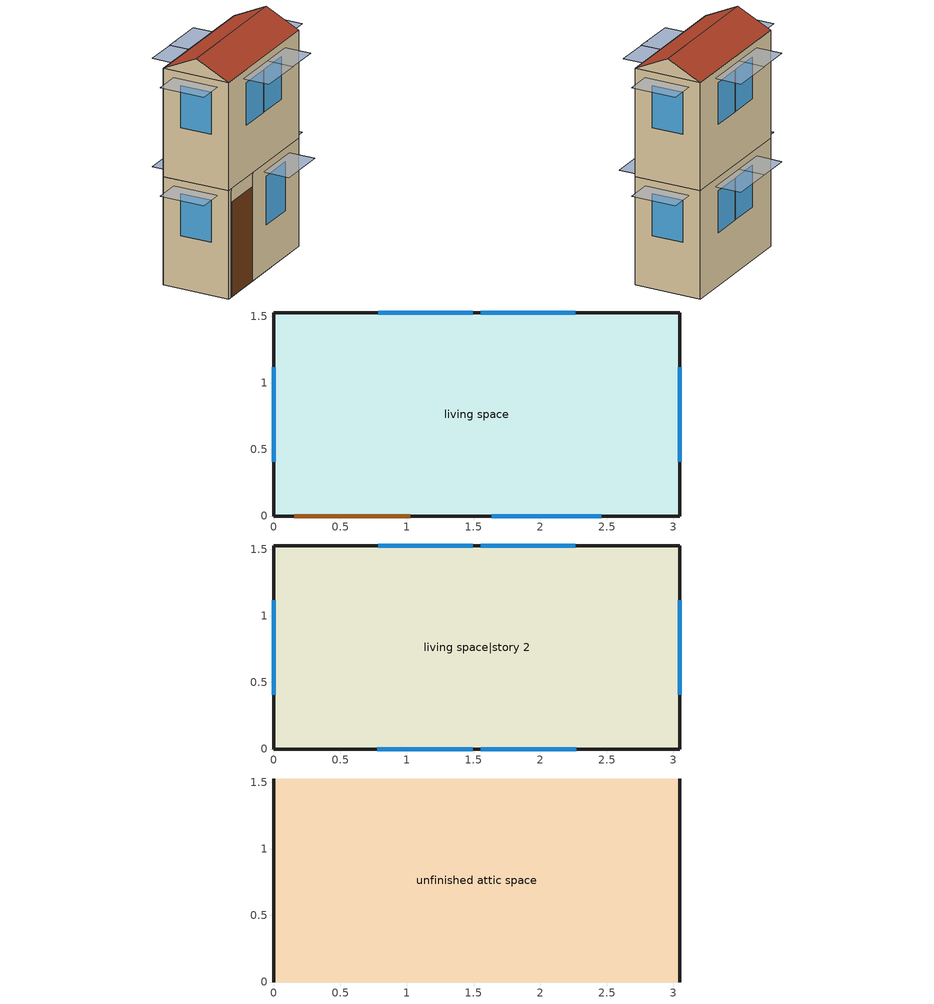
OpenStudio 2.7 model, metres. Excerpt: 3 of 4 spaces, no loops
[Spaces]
living space
 floor foundation (FloorFndGrndFinSlab): 0,0 0,1.52 3.05,1.52 3.05,0 z0
 wall outside (WallExtInsFin): 0,1.52 0,0 0.13,0 1.05,0 3.05,0 3.05,1.52 0,1.52 z0:2.44
 window (WindowConstruction): 1.64,0 2.46,0 z1.04:2.13; 2.26,1.52 1.55,1.52 / 1.49,1.52 0.79,1.52 / 0,1.12 0,0.41 / 3.05,0.41 3.05,1.12 z1.19:2.13
 door (Door): 0.15,0 1.02,0 z0:2.13
living space|story 2
 floor to living space (FloorFinUninsFin): 0,0 0,1.52 3.05,1.52 3.05,0 z2.44
 wall outside (WallExtInsFin): 0,1.52 0,0 3.05,0 3.05,1.52 0,1.52 z2.44:4.88
 window (WindowConstruction): 0.78,0 1.49,0 / 1.55,0 2.27,0 z3.62:4.57; 2.26,1.52 1.55,1.52 / 1.49,1.52 0.79,1.52 / 0,1.12 0,0.41 / 3.05,0.41 3.05,1.12 z3.63:4.57
unfinished attic space
 floor to living space|story 2 (FloorFinInsUnfinAttic): 0,1.52 3.05,1.52 3.05,0 0,0 z4.88
 wall outside (WallExtUninsUnfin): 0,0.76,5.26 0,1.52,4.88 0,0,4.88; 3.05,0.76,5.26 3.05,0,4.88 3.05,1.52,4.88
 roof outside (RoofUnfinInsExt): 3.05,0.76,5.26 0,0.76,5.26 0,0,4.88 3.05,0,4.88; 0,0.76,5.26 3.05,0.76,5.26 3.05,1.52,4.88 0,1.52,4.88
shading: 0,0.26 0,1.27 -0.61,1.27 -0.61,0.26 z2.29; 1.4,1.52 2.42,1.52 2.42,2.13 1.4,2.13 z4.72; 2.61,0 1.49,0 1.49,-0.61 2.61,-0.61 z2.29; 1.4,1.52 2.42,1.52 2.42,2.13 1.4,2.13 z2.29; 1.65,0 0.62,0 0.62,-0.61 1.65,-0.61 z4.72; 0.63,1.52 1.65,1.52 1.65,2.13 0.63,2.13 z2.29; 2.42,0 1.4,0 1.4,-0.61 2.42,-0.61 z4.72; 0.63,1.52 1.65,1.52 1.65,2.13 0.63,2.13 z4.72; 0,0.26 0,1.27 -0.61,1.27 -0.61,0.26 z4.72; 3.05,1.27 3.05,0.26 3.66,0.26 3.66,1.27 z2.29; 3.05,1.27 3.05,0.26 3.66,0.26 3.66,1.27 z4.72
[Building]
Building 1: North Axis {deg}=22.5; Standards Number of Stories=2; Standards Number of Above Ground Stories=2; Standards Building Type=singlefamilydetached; Standards Number of Living Units=1
[Site]
Denver Intl Ap_CO_USA: Latitude {deg}=39.83; Longitude {deg}=-104.65; Time Zone {hr}=-7; Elevation {m}=1650; Terrain=Suburbs
[ClimateZones]
Climate Zone Institution Name 2=Building America; Climate Zone Document Year 2=0; Climate Zone Value 2=Cold
[Site:WaterMainsTemperature]
Calculation Method=Correlation; Annual Average Outdoor Air Temperature {C}=10.8753; Maximum Difference In Monthly Average Outdoor Air Temperatures {deltaC}=23.1524
[Site:GroundTemperature:Deep]
10.8753, 10.8753, 10.8753, 10.8753, 10.8753, 10.8753, 10.8753, 10.8753, 10.8753, 10.8753, 10.8753, 10.8753
[Material] Roughness=Rough
Name | Thickness {m} | Conductivity {W/m-K} | Density {kg/m3} | Specific Heat {J/kg-K} | Thermal Absorptance | Solar Absorptance | Visible Absorptance
EMPD dummy | 0.001 | 0.1 | 100 | 100 | 0.9 | 0.5 | 0.1
FloorUAAdditionalCeilingIns | 0.12827 | 0.0411113 | 16.02 | 1046.75
FloorUATrussandIns | 0.0889 | 0.0436674 | 50.7834 | 1165.1
Drywall 0.5 in. | 0.0127 | 0.160291 | 801 | 837.4 | 0.9 | 0.5 | 0.1
Asphalt Shingles, Medium | 0.009525 | 0.162714 | 1121.4 | 1465.45 | 0.91 | 0.85 | 0.85
RoofSheathing | 0.01905 | 0.115458 | 512.64 | 1214.23
RoofUARoofIns | 0.18415 | 8.02397 | 37.0049 | 1207.88
FootingMaterial | 0.2032 | 1.31141 | 2242.8 | 837.4 | 0.9
Concrete 4.0 in. | 0.1016 | 1.31141 | 2242.8 | 837.4 | 0.9
Floor Covering | 0.0127 | 0.0433444 | 54.468 | 1339.84 | 0.9 | 0.9
FloorFinStudAndAirFloor | 0.1397 | 0.557395 | 67.691 | 1210.98
Wood Floor | 0.015875 | 0.115458 | 544.68 | 1214.23
EMPD residential drywall roofceiling | 0.001 | 0.1 | 800 | 100 | 0.9 | 0.5 | 0.1
EMPD residential carpet | 0.001 | 0.1 | 220 | 100 | 0.9 | 0.5 | 0.1
Vinyl, Light | 0.009525 | 0.089435 | 177.822 | 1046.75 | 0.9 | 0.3 | 0.3
WallSheathing | 0.0127 | 0.115458 | 512.64 | 1214.23
WallStudAndCavity | 0.0889 | 0.054245 | 162.403 | 1178.92
WallStudAndCavity 1 | 0.0889 | 0.393744 | 83.0341 | 1211.67
WallStudAndCavity 2 | 0.0889 | 0.397942 | 83.0341 | 1211.67
residential furniture material living space | 0.1524 | 0.115458 | 640.8 | 1214.23 | 0.9 | 0.6 | 0.1
EMPD residential wood trim | 0.001 | 0.1 | 512 | 100 | 0.9 | 0.5 | 0.1
EMPD residential furniture | 0.001 | 0.1 | 500 | 100 | 0.9 | 0.5 | 0.1
DoorMaterial | 0.04445 | 0.0612267 | 512.64 | 1214.23
[MaterialProperty:MoisturePenetrationDepth:Settings]
Name | Material | Water Vapor Diffusion Resistance Factor | Moisture Equation Coefficient a | Moisture Equation Coefficient b | Moisture Equation Coefficient c | Moisture Equation Coefficient d | Surface Layer Penetration Depth {m} | Deep Layer Penetration Depth {m} | Coating Layer Thickness {m} | Coating Layer Water Vapor Diffusion Resistance Factor
 | EMPD dummy | 500 | 0.0069 | 0.9066 | 0.0404 | 22.1121 | 0.1 | 0 | 0 | 0
 | EMPD residential drywall roofceiling | 9.14 | 0.0069 | 0.9066 | 0.0404 | 22.1121 | 0.01886 | 0.08642 | 0.005 | 140
 | EMPD residential carpet | 0.5 | 0.019 | 1 | 0 | 1 | 0.0341 | 0.156 | 0 | 0
 | EMPD residential wood trim | 320 | 0.15 | 8.51 | 0.167 | 0.965 | 0.00079 | 0.0036 | 0.005 | 140
 | EMPD residential furniture | 6 | 0.02 | 1 | 0 | 1 |  |  | 0 | 0
[Construction]
EMPD dummy; EMPD dummy 1: EMPD dummy
FloorFinInsUnfinAttic: FloorUAAdditionalCeilingIns, FloorUATrussandIns, Drywall 0.5 in.
RoofUnfinInsExt: Asphalt Shingles, Medium, RoofSheathing, RoofUARoofIns
FootingConstruction: FootingMaterial
FloorFndGrndFinSlab: Concrete 4.0 in., Floor Covering
FloorFinUninsFin: Drywall 0.5 in., FloorFinStudAndAirFloor, RoofSheathing, Wood Floor, Floor Covering
EMPD residential drywall roofceiling; EMPD residential drywall wall: EMPD residential drywall roofceiling
EMPD residential carpet: EMPD residential carpet
WallExtInsFin: Vinyl, Light, WallSheathing, WallStudAndCavity, Drywall 0.5 in.
WallExtUninsUnfin: Vinyl, Light, WallSheathing, WallStudAndCavity 1
WallIntFinUninsFin: WallStudAndCavity 2, Drywall 0.5 in.
residential furniture construction living space; residential furniture construction living space|story 2: residential furniture material living space
EMPD residential wood trim: EMPD residential wood trim
EMPD residential furniture: EMPD residential furniture
WindowConstruction: WindowMaterial
Door: DoorMaterial
[WindowMaterial:Shade]
CoolingShade: Solar Transmittance=0.999; Solar Reflectance=0.00099; Visible Transmittance=0.999; Visible Reflectance=0.00099; Thermal Hemispherical Emissivity=1e-005; Thermal Transmittance=0.999; Thickness {m}=0.0001; Conductivity {W/m-K}=10000; Shade to Glass Distance {m}=0.001; Top Opening Multiplier=0; Bottom Opening Multiplier=0; Left-Side Opening Multiplier=0; Right-Side Opening Multiplier=0; Airflow Permeability=0
[WindowMaterial:SimpleGlazingSystem]
WindowMaterial: U-Factor {W/m2-K}=2.10086; Solar Heat Gain Coefficient=0.21
[ThermalZone] Use Ideal Air Loads=No
living zone: Thermostat=living zone temperature setpoint
unfinished attic zone: 
res ds_1 ret air zone: Volume {m3}=0.127426
[Sizing:Zone] Zone Cooling Design Supply Air Temperature Input Method=SupplyAirTemperature; Zone Cooling Design Supply Air Temperature {C}=14; Zone Cooling Design Supply Air Temperature Difference {deltaC}=11.11; Zone Heating Design Supply Air Temperature Input Method=SupplyAirTemperature; Zone Heating Design Supply Air Temperature {C}=40; Zone Heating Design Supply Air Temperature Difference {deltaC}=11.11; Zone Cooling Design Supply Air Humidity Ratio {kg-H2O/kg-air}=0.0085; Zone Heating Design Supply Air Humidity Ratio {kg-H2O/kg-air}=0.008; Cooling Design Air Flow Method=DesignDay; Heating Design Air Flow Method=DesignDay; Account for Dedicated Outdoor Air System=No; Dedicated Outdoor Air System Control Strategy=NeutralSupplyAir; Dedicated Outdoor Air Low Setpoint Temperature for Design {C}=autosize; Dedicated Outdoor Air High Setpoint Temperature for Design {C}=autosize
unfinished attic zone; res ds_1 ret air zone
[Space]
Name | Space Type | Thermal Zone | Building Unit
living space; living space|story 2 | Space Type 1 | living zone | unit 1
unfinished attic space | Space Type 2 | unfinished attic zone
res ds_1 ret air space |  | res ds_1 ret air zone
[SpaceType]
Name | Standards Space Type
Space Type 1 | living
Space Type 2 | unfinished attic
[BuildingUnit]
unit 1: Building Unit Type=Residential
[People:Definition] Number of People Calculation Method=People; Number of People {people}=1.32; Fraction Radiant=0.319734; Sensible Heat Fraction=0.573; Carbon Dioxide Generation Rate {m3/s-W}=0; Enable ASHRAE 55 Comfort Warnings=No; Mean Radiant Temperature Calculation Type=ZoneAveraged
residential occupants|living space|story 2; residential occupants|living space
[People] Number of People Schedule=residential occupants schedule; Activity Level Schedule=Schedule Ruleset 1; Multiplier=1
Name | People Definition | Space or SpaceType
residential occupants|living space|story 2 | residential occupants|living space|story 2 | living space|story 2
residential occupants|living space | residential occupants|living space | living space
[InternalMass:Definition] Design Level Calculation Method=SurfaceArea
Name | Construction | Surface Area {m2}
EMPD dummy unfinished attic space | EMPD dummy | 4.645152
EMPD residential drywall roofceiling living space; EMPD residential drywall roofceiling living space|story 2 | EMPD residential drywall roofceiling | 9.290304
EMPD residential carpet living space; EMPD residential carpet living space|story 2 | EMPD residential carpet | 3.71612
residential partition wall mass living space; residential partition wall mass living space|story 2 | WallIntFinUninsFin | 4.645152
residential furniture mass living space | residential furniture construction living space | 1.85806
residential furniture mass living space|story 2 | residential furniture construction living space|story 2 | 1.85806
EMPD residential drywall wall living space; EMPD residential drywall wall living space|story 2 | EMPD residential drywall wall | 26.9419
EMPD residential wood trim living space; EMPD residential wood trim living space|story 2 | EMPD residential wood trim | 1.44
EMPD residential furniture living space; EMPD residential furniture living space|story 2 | EMPD residential furniture | 3.483864
EMPD dummy res ds_1 ret air space | EMPD dummy 1 | 1
[InternalMass] Multiplier=1
Name | Internal Mass Definition | Space or SpaceType
EMPD dummy unfinished attic space | EMPD dummy unfinished attic space | unfinished attic space
EMPD residential drywall roofceiling living space | EMPD residential drywall roofceiling living space | living space
EMPD residential drywall roofceiling living space|story 2 | EMPD residential drywall roofceiling living space|story 2 | living space|story 2
EMPD residential carpet living space | EMPD residential carpet living space | living space
EMPD residential carpet living space|story 2 | EMPD residential carpet living space|story 2 | living space|story 2
residential partition wall mass living space | residential partition wall mass living space | living space
residential partition wall mass living space|story 2 | residential partition wall mass living space|story 2 | living space|story 2
residential furniture mass living space | residential furniture mass living space | living space
residential furniture mass living space|story 2 | residential furniture mass living space|story 2 | living space|story 2
EMPD residential drywall wall living space | EMPD residential drywall wall living space | living space
EMPD residential drywall wall living space|story 2 | EMPD residential drywall wall living space|story 2 | living space|story 2
EMPD residential wood trim living space | EMPD residential wood trim living space | living space
EMPD residential wood trim living space|story 2 | EMPD residential wood trim living space|story 2 | living space|story 2
EMPD residential furniture living space | EMPD residential furniture living space | living space
EMPD residential furniture living space|story 2 | EMPD residential furniture living space|story 2 | living space|story 2
EMPD dummy res ds_1 ret air space | EMPD dummy res ds_1 ret air space | res ds_1 ret air space
[Foundation:Kiva]
Foundation Kiva 1: Wall Height Above Grade {m}=0.2032; Wall Depth Below Slab {m}=0.2032; Footing Wall Construction=FootingConstruction
[Foundation:Kiva:Settings]
Soil Conductivity {W/m-K}=1.731; Soil Density {kg/m3}=1842.3; Soil Specific Heat {J/kg-K}=418.7; Ground Solar Absorptivity=0.9; Ground Thermal Absorptivity=0.9; Ground Surface Roughness {m}=0.03; Far-Field Width {m}=40; Deep-Ground Boundary Condition=ZeroFlux; Deep-Ground Depth {m}=40; Minimum Cell Dimension {m}=0.02; Maximum Cell Growth Coefficient=1.5; Simulation Timestep=Hourly
[SurfaceProperty:ExposedFoundationPerimeter]
Surface 1: Exposed Perimeter Calculation Method=TotalExposedPerimeter; Total Exposed Perimeter {m}=9.144
[ShadingControl]
WindowShadingControl: Shading Type=InteriorShade; Shading Device Material=CoolingShade; Shading Control Type=OnIfScheduleAllows; Schedule=Window shading schedule; Shading Control Is Scheduled=Yes
[ThermostatSetpoint:DualSetpoint]
living zone temperature setpoint: Heating Setpoint Temperature Schedule=residential heating setpoint; Cooling Setpoint Temperature Schedule=residential cooling setpoint
[SpaceInfiltration:EffectiveLeakageArea]
res infil|unfinished attic space: Space or SpaceType=unfinished attic space; Schedule=Always On Discrete; Effective Air Leakage Area {cm2}=154.684; Stack Coefficient=2.64777e-05; Wind Coefficient=3.58865e-05
[EnergyManagementSystem:Sensor]
Name | Output Variable or Output Meter | Output Variable or Output Meter Index Key
res_nv_pb_s | Site Outdoor Air Barometric Pressure
res_af_vw_s | Site Wind Speed
res_nv_wt_s | Site Outdoor Air Humidity Ratio
res_nv_1_nva_s | Schedule Value | res nv_1 avail schedule
res_nv_1_sp_s | Schedule Value | res nv_1 temp schedule
res_ds_1_ah_mfr_s | System Node Mass Flow Rate | Node 16
res_ds_1_ah_vfr_s | System Node Current Density Volume Flow Rate | Node 16
res_ds_1_ah_tt_s | System Node Temperature | Node 16
res_ds_1_ra_t_s | System Node Temperature | Node 19
res_ds_1_ah_wt_s | System Node Humidity Ratio | Node 16
res_ds_1_ra_w_s | System Node Humidity Ratio | Node 19
res_ds_1_ah_t_s | Zone Air Temperature | unfinished attic zone
res_ds_1_ah_w_s | Zone Mean Air Humidity Ratio | unfinished attic zone
res_infil_1_range_sch_s | Schedule Value | res mv_1 range exhaust schedule
res_infil_1_bath_sch_s | Schedule Value | res mv_1 bath exhaust schedule
res_infil_1_wh_sch_s | Schedule Value | Always On Discrete
[SpaceInfiltration:DesignFlowRate] Space or SpaceType=living space|story 2; Schedule=Always On Discrete; Design Flow Rate Calculation Method=Flow/Space; Design Flow Rate {m3/s}=0
res nv_1 flow; res infil_1 flow
[EnergyManagementSystem:Actuator]
Name | Actuated Component | Actuated Component Type | Actuated Component Control Type
res_nv_1_flow_act | res nv_1 flow | Zone Infiltration | Air Exchange Flow Rate
res_ds_1_sup_s_lk_to_lv_equip_act | res ds_1 sup s lk to lv equip | OtherEquipment | Power Level
res_ds_1_sup_lat_lk_to_lv_equip_act | res ds_1 sup lat lk to lv equip | OtherEquipment | Power Level
res_ds_1_sup_d_cn_to_lv_equip_act | res ds_1 sup d cn to lv equip | OtherEquipment | Power Level
res_ds_1_sup_d_cn_to_ah_equip_act | res ds_1 sup d cn to ah equip | OtherEquipment | Power Level
res_ds_1_ret_d_cn_to_pl_equip_act | res ds_1 ret d cn to pl equip | OtherEquipment | Power Level
res_ds_1_ret_d_cn_to_ah_equip_act | res ds_1 ret d cn to ah equip | OtherEquipment | Power Level
res_ds_1_sup_s_lk_to_ah_equip_act | res ds_1 sup s lk to ah equip | OtherEquipment | Power Level
res_ds_1_sup_lat_lk_to_ah_equip_act | res ds_1 sup lat lk to ah equip | OtherEquipment | Power Level
res_ds_1_ret_s_lk_equip_act | res ds_1 ret s lk equip | OtherEquipment | Power Level
res_ds_1_ret_lat_lk_equip_act | res ds_1 ret lat lk equip | OtherEquipment | Power Level
res_ds_1_ah_to_liv_mix_act | res ds_1 ah to liv mix | ZoneMixing | Air Exchange Flow Rate
res_ds_1_liv_to_ah_mix_act | res ds_1 liv to ah mix | ZoneMixing | Air Exchange Flow Rate
res_infil_1_house_fan_act | res infil_1 house fan | ElectricEquipment | Electric Power Level
res_infil_1_range_fan_act | res infil_1 range fan | ElectricEquipment | Electric Power Level
res_infil_1_bath_fan_act | res infil_1 bath fan | ElectricEquipment | Electric Power Level
res_infil_1_flow_act | res infil_1 flow | Zone Infiltration | Air Exchange Flow Rate
[EnergyManagementSystem:Program]
res_nv_1_program: Set Tdiff = res_af_1_tin_s-res_af_1_tt_s; Set dT = (@Abs Tdiff); Set pt = (@RhFnTdbWPb res_af_1_tt_s res_nv_wt_s res_nv_pb_s); Set NVA = 3018.4293253412557; Set Cs = 0.00017926040778923255; Set Cw = 8.70903777141566e-05; Set MNV = 0.12585265152000003; Set MHR = 0.0115; Set MRH = 0.7; Set temp1 = (res_nv_1_nva_s*NVA); Set SGNV = temp1*((((Cs*dT)+(Cw*(res_af_vw_s^2)))^0.5)/1000); If (res_nv_wt_s<MHR) && (pt<MRH) && (res_af_1_tin_s>res_nv_1_sp_s); Set temp2 = (res_af_1_tin_s-res_nv_1_sp_s); Set NVadj1 = temp2/(res_af_1_tin_s-res_af_1_tt_s); Set NVadj2 = (@Min NVadj1 1); Set NVadj3 = (@Max NVadj2 0); Set NVadj = SGNV*NVadj3; Set res_nv_1_flow_act = (@Min NVadj MNV); Else; Set res_nv_1_flow_act = 0; EndIf
res_ds_1_program: Set res_ds_1_ah_mfr = res_ds_1_ah_mfr_s; Set res_ds_1_fan_rtf = res_ds_1_fan_rtf_s; Set res_ds_1_ah_vfr = res_ds_1_ah_vfr_s; Set res_ds_1_ah_tt = res_ds_1_ah_tt_s; Set res_ds_1_ah_wt = res_ds_1_ah_wt_s; Set res_ds_1_ra_t = res_ds_1_ra_t_s; Set res_ds_1_ra_w = res_ds_1_ra_w_s; Set res_ds_1_ah_t = res_ds_1_ah_t_s; Set res_ds_1_ah_w = res_ds_1_ah_w_s; Run res_ds_1_lk_subrout; Set res_ds_1_sup_s_lk_to_lv_equip_act = res_ds_1_sup_s_lk_to_lv; Set res_ds_1_sup_lat_lk_to_lv_equip_act = res_ds_1_sup_lat_lk_to_lv; Set res_ds_1_sup_d_cn_to_lv_equip_act = res_ds_1_sup_d_cn_to_lv; Set res_ds_1_sup_d_cn_to_ah_equip_act = res_ds_1_sup_d_cn_to_ah; Set res_ds_1_sup_s_lk_to_ah_equip_act = res_ds_1_sup_s_lk_to_ah; Set res_ds_1_sup_lat_lk_to_ah_equip_act = res_ds_1_sup_lat_lk_to_ah; Set res_ds_1_ret_s_lk_equip_act = res_ds_1_ret_s_lk; Set res_ds_1_ret_lat_lk_equip_act = res_ds_1_ret_lat_lk; Set res_ds_1_ret_d_cn_to_pl_equip_act = res_ds_1_ret_d_cn_to_pl; Set res_ds_1_ret_d_cn_to_ah_equip_act = res_ds_1_ret_d_cn_to_ah; Set res_ds_1_ah_to_liv_mix_act = res_ds_1_ah_to_liv; Set res_ds_1_liv_to_ah_mix_act = res_ds_1_liv_to_ah
res_infil_1_program: Set p_m = 0.14; Set p_s = 0.22; Set s_m = 270; Set s_s = 370; Set z_m = 9.99744; Set z_s = 4.8768; Set f_t = (((s_m/z_m)^p_m)*((z_s/s_s)^p_s)); Set Tdiff = res_af_1_tin_s-res_af_1_tt_s; Set dT = @Abs Tdiff; Set c = 0.0035; Set Cs = 0.0749; Set Cw = 0.1406; Set n = 0.67; Set sft = (f_t*0.5); Set temp1 = ((c*Cw)*((sft*res_af_vw_s)^(2*n)))^2; Set Qn = (((c*Cs*(dT^n))^2)+temp1)^0.5; Set Tdiff = res_af_1_tin_s-res_af_1_tt_s; Set dT = @Abs Tdiff; Set QWHV = res_infil_1_wh_sch_s*0.0146; Set Qrange = res_infil_1_range_sch_s*0.0472; Set Qdryer = 0.0; Set Qbath = res_infil_1_bath_sch_s*0.0472; Set QhpwhOut = 0; Set QhpwhIn = 0; Set QductsOut = res_ds_1_lk_ret_fan_equiv; Set QductsIn = res_ds_1_lk_sup_fan_equiv; Set Qout = QWHV+Qrange+Qbath+Qdryer+QhpwhOut+QductsOut; Set Qin = QhpwhIn+QductsIn; Set Qu = (@Abs (Qout-Qin)); Set Qb = (@Min Qout Qin); Set faneff_wh = 0.9438948864000002; Set res_infil_1_house_fan_act = (QWHV*300)/faneff_wh; Set faneff_sp = 0.4719474432000001; Set res_infil_1_range_fan_act = (Qrange*300)/faneff_sp; Set res_infil_1_bath_fan_act = (Qbath*300)/faneff_sp; Set Q_acctd_for_elsewhere = QhpwhOut+QhpwhIn+QductsOut+QductsIn; Set res_infil_1_flow_act = (((Qu^2)+(Qn^2))^0.5)-Q_acctd_for_elsewhere; Set res_infil_1_flow_act = (@Max res_infil_1_flow_act 0)
[AirLoopHVAC:ReturnPlenum]
Air Loop HVAC Return Plenum 1: ThermalZone=res ds_1 ret air zone
[OtherEquipment:Definition] Design Level Calculation Method=EquipmentLevel; Design Level {W}=0
res ds_1 sup s lk to lv equip; res ds_1 sup lat lk to lv equip; res ds_1 sup d cn to lv equip; res ds_1 sup d cn to ah equip; res ds_1 ret d cn to pl equip; res ds_1 ret d cn to ah equip; res ds_1 sup s lk to ah equip; res ds_1 sup lat lk to ah equip; res ds_1 ret s lk equip; res ds_1 ret lat lk equip
[OtherEquipment] Schedule=Always On Discrete; Fuel Type=None
Name | Other Equipment Definition | Space or SpaceType
res ds_1 sup s lk to lv equip | res ds_1 sup s lk to lv equip | living space|story 2
res ds_1 sup lat lk to lv equip | res ds_1 sup lat lk to lv equip | living space|story 2
res ds_1 sup d cn to lv equip | res ds_1 sup d cn to lv equip | living space|story 2
res ds_1 sup d cn to ah equip | res ds_1 sup d cn to ah equip | unfinished attic space
res ds_1 ret d cn to pl equip | res ds_1 ret d cn to pl equip | res ds_1 ret air space
res ds_1 ret d cn to ah equip | res ds_1 ret d cn to ah equip | unfinished attic space
res ds_1 sup s lk to ah equip | res ds_1 sup s lk to ah equip | unfinished attic space
res ds_1 sup lat lk to ah equip | res ds_1 sup lat lk to ah equip | unfinished attic space
res ds_1 ret s lk equip | res ds_1 ret s lk equip | res ds_1 ret air space
res ds_1 ret lat lk equip | res ds_1 ret lat lk equip | res ds_1 ret air space
[ZoneMixing] Schedule=Always On Continuous; Design Flow Rate Calculation Method=Flow/Zone; Design Flow Rate {m3/s}=0
Name | Zone | Source Zone
res ds_1 ah to liv mix | living zone | unfinished attic zone
res ds_1 liv to ah mix | unfinished attic zone | living zone
[EnergyManagementSystem:Subroutine]
res_ds_1_lk_subrout: Set f_sup = 0.13696303696303697; Set f_ret = 0.10009990009990012; Set f_OA = 0.036863136863136844; Set oafrate = f_OA * res_ds_1_ah_vfr; Set suplkfrate = f_sup * res_ds_1_ah_vfr; Set retlkfrate = f_ret * res_ds_1_ah_vfr; Set res_ds_1_ah_to_liv = (@Abs (suplkfrate-retlkfrate-oafrate)); Set res_ds_1_liv_to_ah = 0; Set res_ds_1_lk_sup_fan_equiv = 0; Set res_ds_1_lk_ret_fan_equiv = oafrate; If res_ds_1_ah_mfr>0; Set h_SA = (@HFnTdbW res_ds_1_ah_tt res_ds_1_ah_wt); Set h_AHZone = (@HFnTdbW res_ds_1_ah_t res_ds_1_ah_w); Set h_RA = (@HFnTdbW res_ds_1_ra_t res_ds_1_ra_w); Set h_fg = (@HfgAirFnWTdb res_ds_1_ah_wt res_ds_1_ah_tt); Set SALeakageQtot = f_sup * res_ds_1_ah_mfr*(h_RA - h_SA); Set temp1 = h_fg*(res_ds_1_ra_w-res_ds_1_ah_wt); Set res_ds_1_sup_lat_lk_to_lv = f_sup*res_ds_1_ah_mfr*temp1; Set res_ds_1_sup_s_lk_to_lv = SALeakageQtot-res_ds_1_sup_lat_lk_to_lv; Set eTm = (res_ds_1_fan_rtf/(res_ds_1_ah_mfr*1006.0))*4.034; Set eTm = 0-eTm; Set temp4 = res_ds_1_ah_t; Set tsup = temp4+((res_ds_1_ah_tt-res_ds_1_ah_t)*(@Exp eTm)); Set temp5 = tsup-res_ds_1_ah_tt; Set res_ds_1_sup_d_cn_to_lv = res_ds_1_ah_mfr*1006.0*temp5; Set res_ds_1_sup_d_cn_to_ah = 0-res_ds_1_sup_d_cn_to_lv; Set eTm = (res_ds_1_fan_rtf/(res_ds_1_ah_mfr*1006.0))*3.724; Set eTm = 0-eTm; Set temp6 = res_ds_1_ah_t; Set tret = temp6+((res_ds_1_ra_t-res_ds_1_ah_t)*(@Exp eTm)); Set temp7 = tret-res_ds_1_ra_t; Set res_ds_1_ret_d_cn_to_pl = res_ds_1_ah_mfr*1006.0*temp7; Set res_ds_1_ret_d_cn_to_ah = 0-res_ds_1_ret_d_cn_to_pl; Set res_ds_1_ret_lat_lk = 0; Set temp2 = (res_ds_1_ah_t-res_ds_1_ra_t); Set res_ds_1_ret_s_lk = f_ret*res_ds_1_ah_mfr*1006.0*temp2; Set QtotLeakToAHZn = f_sup*res_ds_1_ah_mfr*(h_SA-h_AHZone); Set temp3 = (res_ds_1_ah_wt-res_ds_1_ah_w); Set res_ds_1_sup_lat_lk_to_ah = f_sup*res_ds_1_ah_mfr*h_fg*temp3; Set res_ds_1_sup_s_lk_to_ah = QtotLeakToAHZn-res_ds_1_sup_lat_lk_to_ah; Else; Set res_ds_1_sup_lat_lk_to_lv = 0; Set res_ds_1_sup_s_lk_to_lv = 0; Set res_ds_1_sup_d_cn_to_lv = 0; Set res_ds_1_sup_d_cn_to_ah = 0; Set res_ds_1_ret_d_cn_to_pl = 0; Set res_ds_1_ret_d_cn_to_ah = 0; Set res_ds_1_ret_lat_lk = 0; Set res_ds_1_ret_s_lk = 0; Set res_ds_1_sup_lat_lk_to_ah = 0; Set res_ds_1_sup_s_lk_to_ah = 0; EndIf
[ElectricEquipment:Definition] Design Level Calculation Method=EquipmentLevel; Design Level {W}=0; Fraction Latent=0; Fraction Radiant=0; Fraction Lost=1
res infil_1 house fan; res infil_1 range fan; res infil_1 bath fan
[ElectricEquipment] Space or SpaceType=living space|story 2; Schedule=Always On Discrete
Name | Electric Equipment Definition
res infil_1 house fan | res infil_1 house fan
res infil_1 range fan | res infil_1 range fan
res infil_1 bath fan | res infil_1 bath fan
[EnergyManagementSystem:ProgramCallingManager]
res af_1 program calling manager: BeginTimestepBeforePredictor; res_infil_1_program; res_nv_1_program
res ds_1 program calling manager: EndOfSystemTimestepAfterHVACReporting; res_ds_1_program
[Generator:PVWatts]
residential photovoltaics generator: DC System Capacity {W}=2500; Module Type=Standard; Array Type=FixedRoofMounted; System Losses=0.14; Tilt Angle {deg}=26.5651; Azimuth Angle {deg}=22.5
[ElectricLoadCenter:Distribution]
residential photovoltaics elec load center dist: Inverter=residential photovoltaics inverter
[ElectricLoadCenter:Inverter:PVWatts]
residential photovoltaics inverter: Inverter Efficiency=0.96
[Schedule:Ruleset]
Name | Default Day Schedule
residential occupants schedule | Schedule Day 1
Schedule Ruleset 1 | Schedule Day 2
Window shading schedule | Schedule Day 3
residential heating setpoint | Schedule Day 5
residential cooling setpoint | Schedule Day 6
res nv_1 temp schedule | Schedule Day 8
res nv_1 avail schedule | Schedule Day 9
res mv_1 range exhaust schedule | Schedule Day 10
res mv_1 bath exhaust schedule | Schedule Day 11
[Schedule:Day]
Schedule Day 1; Schedule Day 3; Window shading schedule allday1; Window shading schedule allday2; Window shading schedule allday3; Window shading schedule allday4; Window shading schedule allday11; Window shading schedule allday12; Schedule Day 5; Schedule Day 6; Schedule Day 8; Schedule Day 9; Schedule Day 10; Schedule Day 11: 24, 0, 0
residential occupants schedule allday1; residential occupants schedule allday2; residential occupants schedule allday3; residential occupants schedule allday4; residential occupants schedule allday5; residential occupants schedule allday6; residential occupants schedule allday7; residential occupants schedule allday8; residential occupants schedule allday9; residential occupants schedule allday10; residential occupants schedule allday11; residential occupants schedule allday12: 7, 0, 1, 8, 0, 0.88, 9, 0, 0.41, 16, 0, 0.24, 17, 0, 0.29, 18, 0, 0.55, 21, 0, 0.9, 24, 0, 1
Schedule Day 2: 24, 0, 112.539
Window shading schedule allday5; Window shading schedule allday6; Window shading schedule allday7; Window shading schedule allday8; Window shading schedule allday9; Window shading schedule allday10: 24, 0, 1
residential heating setpoint allday1; residential heating setpoint allday2; residential heating setpoint allday3; residential heating setpoint allday4; residential heating setpoint allday5; residential heating setpoint allday6; residential heating setpoint allday7; residential heating setpoint allday8; residential heating setpoint allday9; residential heating setpoint allday10; residential heating setpoint allday11; residential heating setpoint allday12: 24, 0, 21.6667
residential cooling setpoint allday1; residential cooling setpoint allday2; residential cooling setpoint allday3; residential cooling setpoint allday4; residential cooling setpoint allday5; residential cooling setpoint allday6; residential cooling setpoint allday7; residential cooling setpoint allday8; residential cooling setpoint allday9; residential cooling setpoint allday10; residential cooling setpoint allday11; residential cooling setpoint allday12: 24, 0, 24.4444
res nv_1 temp schedule allday1; res nv_1 temp schedule allday2; res nv_1 temp schedule allday3; res nv_1 temp schedule allday4; res nv_1 temp schedule allday11; res nv_1 temp schedule allday12: 1, 0, 23.8889, 24, 0, 23.8889
res nv_1 temp schedule allday5; res nv_1 temp schedule allday6; res nv_1 temp schedule allday10: 24, 0, 22.2222
res nv_1 temp schedule allday7; res nv_1 temp schedule allday8; res nv_1 temp schedule allday9: 1, 0, 22.2222, 24, 0, 22.2222
res nv_1 availability schedule allday1 on; res nv_1 availability schedule allday1 on 1; res nv_1 availability schedule allday1 on 2; res nv_1 availability schedule allday1 on 3; res nv_1 availability schedule allday1 on 4; res nv_1 availability schedule allday1 on 5; res nv_1 availability schedule allday1 on 6; res nv_1 availability schedule allday1 on 7; res nv_1 availability schedule allday1 on 8; res nv_1 availability schedule allday1 on 9; res nv_1 availability schedule allday1 on 10; res nv_1 availability schedule allday1 on 11: 1, 0, 1, 2, 0, 1, 3, 0, 1, 4, 0, 1, 5, 0, 1, 6, 0, 1, 7, 0, 1, 8, 0, 1, 9, 0, 1, 10, 0, 1, 11, 0, 1, 12, 0, 1, 13, 0, 1, 14, 0, 1, 15, 0, 1, 16, 0, 1, 17, 0, 1, 18, 0, 1, 19, 0, 1, 20, 0, 1, 21, 0, 1, 22, 0, 1, 23, 0, 1, 24, 0, 1
res mv_1 range exhaust schedule allday1; res mv_1 range exhaust schedule allday2; res mv_1 range exhaust schedule allday3; res mv_1 range exhaust schedule allday4; res mv_1 range exhaust schedule allday5; res mv_1 range exhaust schedule allday6; res mv_1 range exhaust schedule allday7; res mv_1 range exhaust schedule allday8; res mv_1 range exhaust schedule allday9; res mv_1 range exhaust schedule allday10; res mv_1 range exhaust schedule allday11; res mv_1 range exhaust schedule allday12: 15, 0, 0, 16, 0, 1, 24, 0, 0
res mv_1 bath exhaust schedule allday1; res mv_1 bath exhaust schedule allday2; res mv_1 bath exhaust schedule allday3; res mv_1 bath exhaust schedule allday4; res mv_1 bath exhaust schedule allday5; res mv_1 bath exhaust schedule allday6; res mv_1 bath exhaust schedule allday7; res mv_1 bath exhaust schedule allday8; res mv_1 bath exhaust schedule allday9; res mv_1 bath exhaust schedule allday10; res mv_1 bath exhaust schedule allday11; res mv_1 bath exhaust schedule allday12: 4, 0, 0, 5, 0, 1, 24, 0, 0
Schedule Day 12: 1, 0, 10000, 2, 0, 10000, 3, 0, 10000, 4, 0, 10000, 5, 0, 10000, 6, 0, 10000, 7, 0, 10000, 8, 0, 10000, 9, 0, 10000, 10, 0, 10000, 11, 0, 10000, 12, 0, 10000, 13, 0, 10000, 14, 0, 10000, 15, 0, 10000, 16, 0, 10000, 17, 0, 10000, 18, 0, 10000, 19, 0, 10000, 20, 0, 10000, 21, 0, 10000, 22, 0, 10000, 23, 0, 10000, 24, 0, 24.4444
Schedule Day 13: 1, 0, -10000, 2, 0, -10000, 3, 0, -10000, 4, 0, -10000, 5, 0, -10000, 6, 0, -10000, 7, 0, -10000, 8, 0, -10000, 9, 0, -10000, 10, 0, -10000, 11, 0, -10000, 12, 0, -10000, 13, 0, -10000, 14, 0, -10000, 15, 0, -10000, 16, 0, -10000, 17, 0, -10000, 18, 0, -10000, 19, 0, -10000, 20, 0, -10000, 21, 0, -10000, 22, 0, -10000, 23, 0, -10000, 24, 0, 21.6667
Schedule Day 16: 1, 0, 0, 2, 0, 0, 3, 0, 0, 4, 0, 0, 5, 0, 0, 6, 0, 0, 7, 0, 0, 8, 0, 0, 9, 0, 0, 10, 0, 0, 11, 0, 0, 12, 0, 0, 13, 0, 0, 14, 0, 0, 15, 0, 0, 16, 0, 0, 17, 0, 0, 18, 0, 0, 19, 0, 0, 20, 0, 0, 21, 0, 0, 22, 0, 0, 23, 0, 0, 24, 0, 23.8889
Schedule Day 17; Schedule Day 18; Schedule Day 19: 1, 0, 0, 2, 0, 0, 3, 0, 0, 4, 0, 0, 5, 0, 0, 6, 0, 0, 7, 0, 0, 8, 0, 0, 9, 0, 0, 10, 0, 0, 11, 0, 0, 12, 0, 0, 13, 0, 0, 14, 0, 0, 15, 0, 0, 16, 0, 0, 17, 0, 0, 18, 0, 0, 19, 0, 0, 20, 0, 0, 21, 0, 0, 22, 0, 0, 23, 0, 0, 24, 0, 0
[Schedule:Rule] Apply Monday=Yes; Apply Wednesday=Yes; Apply Friday=Yes; Date Specification Type=DateRange; Start Day=1
Name | Schedule Ruleset | Rule Order | Day Schedule | Apply Sunday | Apply Tuesday | Apply Thursday | Apply Saturday | Start Month | End Month | End Day
residential occupants schedule allday ruleset1 | residential occupants schedule | 11 | residential occupants schedule allday1 | Yes | Yes | Yes | Yes | 1 | 1 | 31
residential occupants schedule allday ruleset2 | residential occupants schedule | 10 | residential occupants schedule allday2 | Yes | Yes | Yes | Yes | 2 | 2 | 28
residential occupants schedule allday ruleset3 | residential occupants schedule | 9 | residential occupants schedule allday3 | Yes | Yes | Yes | Yes | 3 | 3 | 31
residential occupants schedule allday ruleset4 | residential occupants schedule | 8 | residential occupants schedule allday4 | Yes | Yes | Yes | Yes | 4 | 4 | 30
residential occupants schedule allday ruleset5 | residential occupants schedule | 7 | residential occupants schedule allday5 | Yes | Yes | Yes | Yes | 5 | 5 | 31
residential occupants schedule allday ruleset6 | residential occupants schedule | 6 | residential occupants schedule allday6 | Yes | Yes | Yes | Yes | 6 | 6 | 30
residential occupants schedule allday ruleset7 | residential occupants schedule | 5 | residential occupants schedule allday7 | Yes | Yes | Yes | Yes | 7 | 7 | 31
residential occupants schedule allday ruleset8 | residential occupants schedule | 4 | residential occupants schedule allday8 | Yes | Yes | Yes | Yes | 8 | 8 | 31
residential occupants schedule allday ruleset9 | residential occupants schedule | 3 | residential occupants schedule allday9 | Yes | Yes | Yes | Yes | 9 | 9 | 30
residential occupants schedule allday ruleset10 | residential occupants schedule | 2 | residential occupants schedule allday10 | Yes | Yes | Yes | Yes | 10 | 10 | 31
residential occupants schedule allday ruleset11 | residential occupants schedule | 1 | residential occupants schedule allday11 | Yes | Yes | Yes | Yes | 11 | 11 | 30
residential occupants schedule allday ruleset12 | residential occupants schedule | 0 | residential occupants schedule allday12 | Yes | Yes | Yes | Yes | 12 | 12 | 31
Window shading schedule allday ruleset1 | Window shading schedule | 11 | Window shading schedule allday1 | Yes | Yes | Yes | Yes | 1 | 1 | 31
Window shading schedule allday ruleset2 | Window shading schedule | 10 | Window shading schedule allday2 | Yes | Yes | Yes | Yes | 2 | 2 | 28
Window shading schedule allday ruleset3 | Window shading schedule | 9 | Window shading schedule allday3 | Yes | Yes | Yes | Yes | 3 | 3 | 31
Window shading schedule allday ruleset4 | Window shading schedule | 8 | Window shading schedule allday4 | Yes | Yes | Yes | Yes | 4 | 4 | 30
Window shading schedule allday ruleset5 | Window shading schedule | 7 | Window shading schedule allday5 | Yes | Yes | Yes | Yes | 5 | 5 | 31
Window shading schedule allday ruleset6 | Window shading schedule | 6 | Window shading schedule allday6 | Yes | Yes | Yes | Yes | 6 | 6 | 30
Window shading schedule allday ruleset7 | Window shading schedule | 5 | Window shading schedule allday7 | Yes | Yes | Yes | Yes | 7 | 7 | 31
Window shading schedule allday ruleset8 | Window shading schedule | 4 | Window shading schedule allday8 | Yes | Yes | Yes | Yes | 8 | 8 | 31
Window shading schedule allday ruleset9 | Window shading schedule | 3 | Window shading schedule allday9 | Yes | Yes | Yes | Yes | 9 | 9 | 30
Window shading schedule allday ruleset10 | Window shading schedule | 2 | Window shading schedule allday10 | Yes | Yes | Yes | Yes | 10 | 10 | 31
Window shading schedule allday ruleset11 | Window shading schedule | 1 | Window shading schedule allday11 | Yes | Yes | Yes | Yes | 11 | 11 | 30
Window shading schedule allday ruleset12 | Window shading schedule | 0 | Window shading schedule allday12 | Yes | Yes | Yes | Yes | 12 | 12 | 31
residential heating setpoint allday ruleset1 | residential heating setpoint | 12 | residential heating setpoint allday1 | Yes | Yes | Yes | Yes | 1 | 1 | 31
residential heating setpoint allday ruleset2 | residential heating setpoint | 11 | residential heating setpoint allday2 | Yes | Yes | Yes | Yes | 2 | 2 | 28
residential heating setpoint allday ruleset3 | residential heating setpoint | 10 | residential heating setpoint allday3 | Yes | Yes | Yes | Yes | 3 | 3 | 31
residential heating setpoint allday ruleset4 | residential heating setpoint | 9 | residential heating setpoint allday4 | Yes | Yes | Yes | Yes | 4 | 4 | 30
residential heating setpoint allday ruleset5 | residential heating setpoint | 8 | residential heating setpoint allday5 | Yes | Yes | Yes | Yes | 5 | 5 | 31
residential heating setpoint allday ruleset6 | residential heating setpoint | 7 | residential heating setpoint allday6 | Yes | Yes | Yes | Yes | 6 | 6 | 30
residential heating setpoint allday ruleset7 | residential heating setpoint | 6 | residential heating setpoint allday7 | Yes | Yes | Yes | Yes | 7 | 7 | 31
residential heating setpoint allday ruleset8 | residential heating setpoint | 5 | residential heating setpoint allday8 | Yes | Yes | Yes | Yes | 8 | 8 | 31
residential heating setpoint allday ruleset9 | residential heating setpoint | 4 | residential heating setpoint allday9 | Yes | Yes | Yes | Yes | 9 | 9 | 30
residential heating setpoint allday ruleset10 | residential heating setpoint | 3 | residential heating setpoint allday10 | Yes | Yes | Yes | Yes | 10 | 10 | 31
residential heating setpoint allday ruleset11 | residential heating setpoint | 2 | residential heating setpoint allday11 | Yes | Yes | Yes | Yes | 11 | 11 | 30
residential heating setpoint allday ruleset12 | residential heating setpoint | 1 | residential heating setpoint allday12 | Yes | Yes | Yes | Yes | 12 | 12 | 31
residential cooling setpoint allday ruleset1 | residential cooling setpoint | 12 | residential cooling setpoint allday1 | Yes | Yes | Yes | Yes | 1 | 1 | 31
residential cooling setpoint allday ruleset2 | residential cooling setpoint | 11 | residential cooling setpoint allday2 | Yes | Yes | Yes | Yes | 2 | 2 | 28
residential cooling setpoint allday ruleset3 | residential cooling setpoint | 10 | residential cooling setpoint allday3 | Yes | Yes | Yes | Yes | 3 | 3 | 31
residential cooling setpoint allday ruleset4 | residential cooling setpoint | 9 | residential cooling setpoint allday4 | Yes | Yes | Yes | Yes | 4 | 4 | 30
residential cooling setpoint allday ruleset5 | residential cooling setpoint | 8 | residential cooling setpoint allday5 | Yes | Yes | Yes | Yes | 5 | 5 | 31
residential cooling setpoint allday ruleset6 | residential cooling setpoint | 7 | residential cooling setpoint allday6 | Yes | Yes | Yes | Yes | 6 | 6 | 30
residential cooling setpoint allday ruleset7 | residential cooling setpoint | 6 | residential cooling setpoint allday7 | Yes | Yes | Yes | Yes | 7 | 7 | 31
residential cooling setpoint allday ruleset8 | residential cooling setpoint | 5 | residential cooling setpoint allday8 | Yes | Yes | Yes | Yes | 8 | 8 | 31
residential cooling setpoint allday ruleset9 | residential cooling setpoint | 4 | residential cooling setpoint allday9 | Yes | Yes | Yes | Yes | 9 | 9 | 30
residential cooling setpoint allday ruleset10 | residential cooling setpoint | 3 | residential cooling setpoint allday10 | Yes | Yes | Yes | Yes | 10 | 10 | 31
residential cooling setpoint allday ruleset11 | residential cooling setpoint | 2 | residential cooling setpoint allday11 | Yes | Yes | Yes | Yes | 11 | 11 | 30
residential cooling setpoint allday ruleset12 | residential cooling setpoint | 1 | residential cooling setpoint allday12 | Yes | Yes | Yes | Yes | 12 | 12 | 31
res nv_1 temp schedule allday ruleset1 | res nv_1 temp schedule | 12 | res nv_1 temp schedule allday1 | Yes | Yes | Yes | Yes | 1 | 1 | 31
res nv_1 temp schedule allday ruleset2 | res nv_1 temp schedule | 11 | res nv_1 temp schedule allday2 | Yes | Yes | Yes | Yes | 2 | 2 | 28
res nv_1 temp schedule allday ruleset3 | res nv_1 temp schedule | 10 | res nv_1 temp schedule allday3 | Yes | Yes | Yes | Yes | 3 | 3 | 31
res nv_1 temp schedule allday ruleset4 | res nv_1 temp schedule | 9 | res nv_1 temp schedule allday4 | Yes | Yes | Yes | Yes | 4 | 4 | 30
res nv_1 temp schedule allday ruleset5 | res nv_1 temp schedule | 8 | res nv_1 temp schedule allday5 | Yes | Yes | Yes | Yes | 5 | 5 | 31
res nv_1 temp schedule allday ruleset6 | res nv_1 temp schedule | 7 | res nv_1 temp schedule allday6 | Yes | Yes | Yes | Yes | 6 | 6 | 30
res nv_1 temp schedule allday ruleset7 | res nv_1 temp schedule | 6 | res nv_1 temp schedule allday7 | Yes | Yes | Yes | Yes | 7 | 7 | 31
res nv_1 temp schedule allday ruleset8 | res nv_1 temp schedule | 5 | res nv_1 temp schedule allday8 | Yes | Yes | Yes | Yes | 8 | 8 | 31
res nv_1 temp schedule allday ruleset9 | res nv_1 temp schedule | 4 | res nv_1 temp schedule allday9 | Yes | Yes | Yes | Yes | 9 | 9 | 30
res nv_1 temp schedule allday ruleset10 | res nv_1 temp schedule | 3 | res nv_1 temp schedule allday10 | Yes | Yes | Yes | Yes | 10 | 10 | 31
res nv_1 temp schedule allday ruleset11 | res nv_1 temp schedule | 2 | res nv_1 temp schedule allday11 | Yes | Yes | Yes | Yes | 11 | 11 | 30
res nv_1 temp schedule allday ruleset12 | res nv_1 temp schedule | 1 | res nv_1 temp schedule allday12 | Yes | Yes | Yes | Yes | 12 | 12 | 31
res nv_1 availability schedule allday ruleset1 on | res nv_1 avail schedule | 12 | res nv_1 availability schedule allday1 on |  |  |  |  | 1 | 1 | 31
res nv_1 availability schedule allday ruleset2 on | res nv_1 avail schedule | 11 | res nv_1 availability schedule allday1 on 1 |  |  |  |  | 2 | 2 | 28
res nv_1 availability schedule allday ruleset3 on | res nv_1 avail schedule | 10 | res nv_1 availability schedule allday1 on 2 |  |  |  |  | 3 | 3 | 31
res nv_1 availability schedule allday ruleset4 on | res nv_1 avail schedule | 9 | res nv_1 availability schedule allday1 on 3 |  |  |  |  | 4 | 4 | 30
res nv_1 availability schedule allday ruleset5 on | res nv_1 avail schedule | 8 | res nv_1 availability schedule allday1 on 4 |  |  |  |  | 5 | 5 | 31
res nv_1 availability schedule allday ruleset6 on | res nv_1 avail schedule | 7 | res nv_1 availability schedule allday1 on 5 |  |  |  |  | 6 | 6 | 30
res nv_1 availability schedule allday ruleset7 on | res nv_1 avail schedule | 6 | res nv_1 availability schedule allday1 on 6 |  |  |  |  | 7 | 7 | 31
res nv_1 availability schedule allday ruleset8 on | res nv_1 avail schedule | 5 | res nv_1 availability schedule allday1 on 7 |  |  |  |  | 8 | 8 | 31
res nv_1 availability schedule allday ruleset9 on | res nv_1 avail schedule | 4 | res nv_1 availability schedule allday1 on 8 |  |  |  |  | 9 | 9 | 30
res nv_1 availability schedule allday ruleset10 on | res nv_1 avail schedule | 3 | res nv_1 availability schedule allday1 on 9 |  |  |  |  | 10 | 10 | 31
res nv_1 availability schedule allday ruleset11 on | res nv_1 avail schedule | 2 | res nv_1 availability schedule allday1 on 10 |  |  |  |  | 11 | 11 | 30
res nv_1 availability schedule allday ruleset12 on | res nv_1 avail schedule | 1 | res nv_1 availability schedule allday1 on 11 |  |  |  |  | 12 | 12 | 31
res mv_1 range exhaust schedule allday ruleset1 | res mv_1 range exhaust schedule | 12 | res mv_1 range exhaust schedule allday1 | Yes | Yes | Yes | Yes | 1 | 1 | 31
res mv_1 range exhaust schedule allday ruleset2 | res mv_1 range exhaust schedule | 11 | res mv_1 range exhaust schedule allday2 | Yes | Yes | Yes | Yes | 2 | 2 | 28
res mv_1 range exhaust schedule allday ruleset3 | res mv_1 range exhaust schedule | 10 | res mv_1 range exhaust schedule allday3 | Yes | Yes | Yes | Yes | 3 | 3 | 31
res mv_1 range exhaust schedule allday ruleset4 | res mv_1 range exhaust schedule | 9 | res mv_1 range exhaust schedule allday4 | Yes | Yes | Yes | Yes | 4 | 4 | 30
res mv_1 range exhaust schedule allday ruleset5 | res mv_1 range exhaust schedule | 8 | res mv_1 range exhaust schedule allday5 | Yes | Yes | Yes | Yes | 5 | 5 | 31
res mv_1 range exhaust schedule allday ruleset6 | res mv_1 range exhaust schedule | 7 | res mv_1 range exhaust schedule allday6 | Yes | Yes | Yes | Yes | 6 | 6 | 30
res mv_1 range exhaust schedule allday ruleset7 | res mv_1 range exhaust schedule | 6 | res mv_1 range exhaust schedule allday7 | Yes | Yes | Yes | Yes | 7 | 7 | 31
res mv_1 range exhaust schedule allday ruleset8 | res mv_1 range exhaust schedule | 5 | res mv_1 range exhaust schedule allday8 | Yes | Yes | Yes | Yes | 8 | 8 | 31
res mv_1 range exhaust schedule allday ruleset9 | res mv_1 range exhaust schedule | 4 | res mv_1 range exhaust schedule allday9 | Yes | Yes | Yes | Yes | 9 | 9 | 30
res mv_1 range exhaust schedule allday ruleset10 | res mv_1 range exhaust schedule | 3 | res mv_1 range exhaust schedule allday10 | Yes | Yes | Yes | Yes | 10 | 10 | 31
res mv_1 range exhaust schedule allday ruleset11 | res mv_1 range exhaust schedule | 2 | res mv_1 range exhaust schedule allday11 | Yes | Yes | Yes | Yes | 11 | 11 | 30
res mv_1 range exhaust schedule allday ruleset12 | res mv_1 range exhaust schedule | 1 | res mv_1 range exhaust schedule allday12 | Yes | Yes | Yes | Yes | 12 | 12 | 31
res mv_1 bath exhaust schedule allday ruleset1 | res mv_1 bath exhaust schedule | 12 | res mv_1 bath exhaust schedule allday1 | Yes | Yes | Yes | Yes | 1 | 1 | 31
res mv_1 bath exhaust schedule allday ruleset2 | res mv_1 bath exhaust schedule | 11 | res mv_1 bath exhaust schedule allday2 | Yes | Yes | Yes | Yes | 2 | 2 | 28
res mv_1 bath exhaust schedule allday ruleset3 | res mv_1 bath exhaust schedule | 10 | res mv_1 bath exhaust schedule allday3 | Yes | Yes | Yes | Yes | 3 | 3 | 31
res mv_1 bath exhaust schedule allday ruleset4 | res mv_1 bath exhaust schedule | 9 | res mv_1 bath exhaust schedule allday4 | Yes | Yes | Yes | Yes | 4 | 4 | 30
res mv_1 bath exhaust schedule allday ruleset5 | res mv_1 bath exhaust schedule | 8 | res mv_1 bath exhaust schedule allday5 | Yes | Yes | Yes | Yes | 5 | 5 | 31
res mv_1 bath exhaust schedule allday ruleset6 | res mv_1 bath exhaust schedule | 7 | res mv_1 bath exhaust schedule allday6 | Yes | Yes | Yes | Yes | 6 | 6 | 30
res mv_1 bath exhaust schedule allday ruleset7 | res mv_1 bath exhaust schedule | 6 | res mv_1 bath exhaust schedule allday7 | Yes | Yes | Yes | Yes | 7 | 7 | 31
res mv_1 bath exhaust schedule allday ruleset8 | res mv_1 bath exhaust schedule | 5 | res mv_1 bath exhaust schedule allday8 | Yes | Yes | Yes | Yes | 8 | 8 | 31
res mv_1 bath exhaust schedule allday ruleset9 | res mv_1 bath exhaust schedule | 4 | res mv_1 bath exhaust schedule allday9 | Yes | Yes | Yes | Yes | 9 | 9 | 30
res mv_1 bath exhaust schedule allday ruleset10 | res mv_1 bath exhaust schedule | 3 | res mv_1 bath exhaust schedule allday10 | Yes | Yes | Yes | Yes | 10 | 10 | 31
res mv_1 bath exhaust schedule allday ruleset11 | res mv_1 bath exhaust schedule | 2 | res mv_1 bath exhaust schedule allday11 | Yes | Yes | Yes | Yes | 11 | 11 | 30
res mv_1 bath exhaust schedule allday ruleset12 | res mv_1 bath exhaust schedule | 1 | res mv_1 bath exhaust schedule allday12 | Yes | Yes | Yes | Yes | 12 | 12 | 31
residential cooling setpoint_outage_day_91 | residential cooling setpoint | 0 | Schedule Day 12 | Yes | Yes | Yes | Yes | 4 | 4 | 1
residential heating setpoint_outage_day_91 | residential heating setpoint | 0 | Schedule Day 13 | Yes | Yes | Yes | Yes | 4 | 4 | 1
res nv_1 temp schedule_outage_day_91 | res nv_1 temp schedule | 0 | Schedule Day 16 | Yes | Yes | Yes | Yes | 4 | 4 | 1
res nv_1 avail schedule_outage_day_91 | res nv_1 avail schedule | 0 | Schedule Day 17 | Yes | Yes | Yes | Yes | 4 | 4 | 1
res mv_1 range exhaust schedule_outage_day_91 | res mv_1 range exhaust schedule | 0 | Schedule Day 18 | Yes | Yes | Yes | Yes | 4 | 4 | 1
res mv_1 bath exhaust schedule_outage_day_91 | res mv_1 bath exhaust schedule | 0 | Schedule Day 19 | Yes | Yes | Yes | Yes | 4 | 4 | 1
[Schedule:Constant] Value=1
Always On Discrete; Always On Continuous
